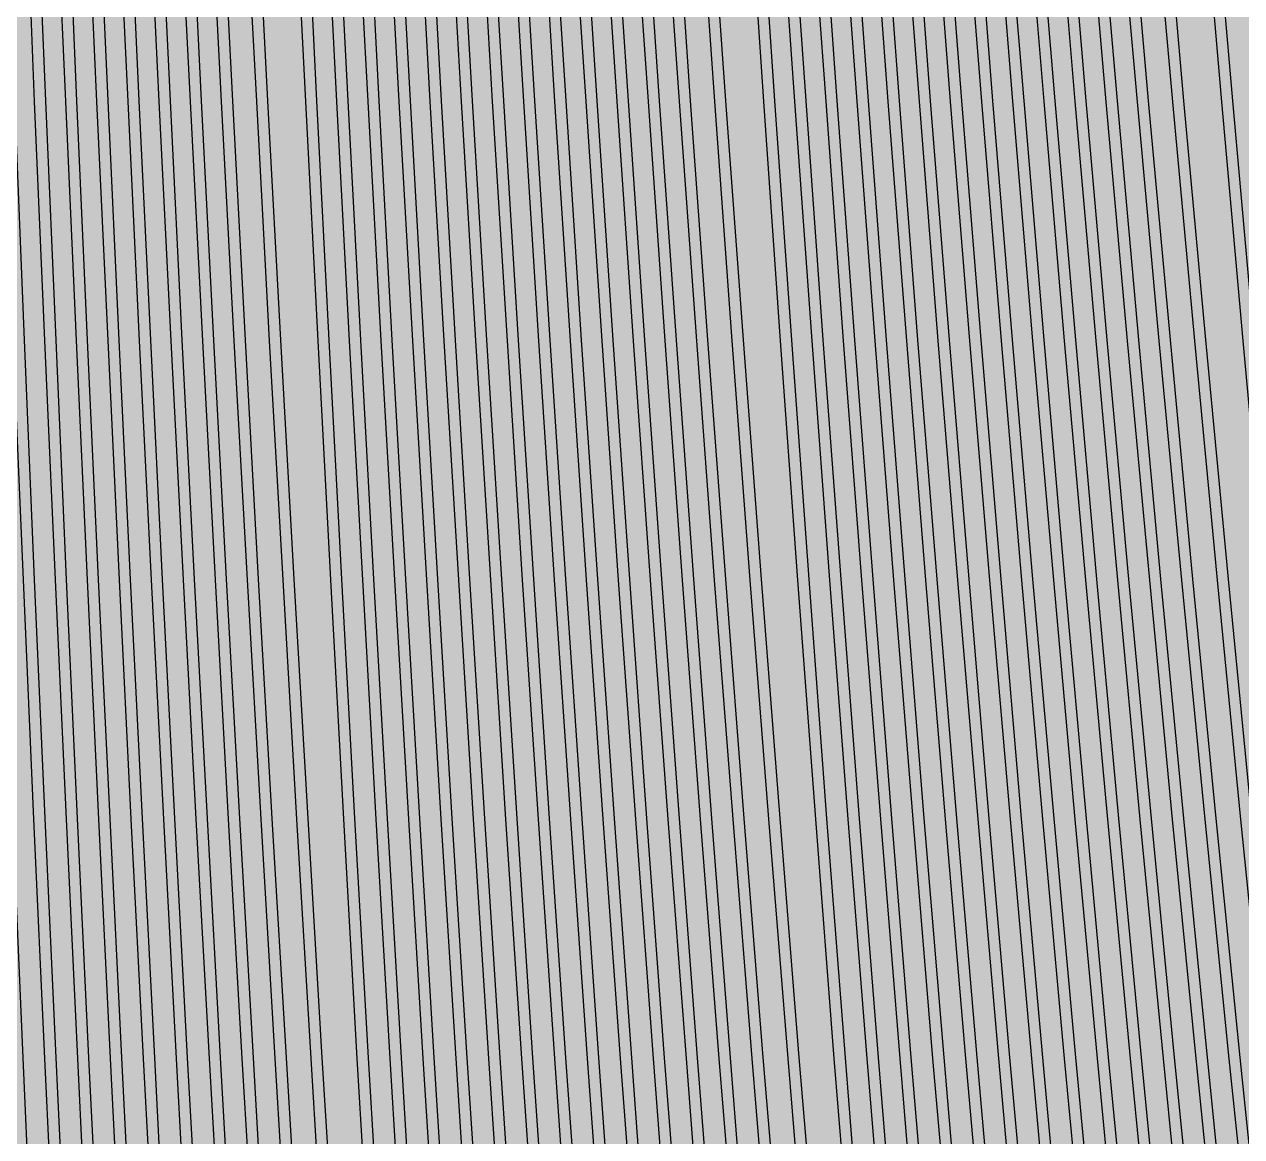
# Model space of a CAD drawing. Header units: metres. Extents: x -7231 to 10969, y -37556 to 1873.
# Drawn here: x 1824.6 to 2048.7, y -1606.2 to -1401.5 of the extents above; entities that cross this region are included whole.
import ezdxf

# ---------------------------------------------------------------- set-up
doc = ezdxf.new("R2010")
doc.units = ezdxf.units.M
doc.layers.add('Metal1', color=4, linetype='CONTINUOUS')
doc.layers.add('Polyimide', color=7, linetype='CONTINUOUS')

msp = doc.modelspace()

# ---------------------------------------------------------------- hatches: boundary and pattern name
at = {"layer": 'Polyimide'}
msp.add_hatch(color=7, dxfattribs=at).paths.add_polyline_path([(4065.69, -468), (4066.67, -501.99), (4068.51, -535.99), (4071.41, -569.99), (4075.54, -603.99), (4081.04, -637.99), (4088.01, -671.99), (4096.52, -705.98), (4106.62, -739.98), (4118.33, -773.98), (4131.63, -807.98), (4146.49, -841.98), (4162.87, -875.98), (4180.68, -909.97), (4199.83, -943.97), (4220.22, -977.97), (4241.73, -1011.97), (4264.21, -1045.97), (4287.52, -1079.96), (4311.51, -1113.96), (4336.01, -1147.96), (4360.86, -1181.96), (4385.88, -1215.96), (4410.89, -1249.96), (4435.74, -1283.95), (4460.24, -1317.95), (4484.23, -1351.95), (4507.54, -1385.95), (4530.02, -1419.95), (4551.53, -1453.94), (4571.92, -1487.94), (4591.07, -1521.94), (4608.88, -1555.94), (4625.26, -1589.94), (4640.12, -1623.94), (4653.42, -1657.93), (4665.13, -1691.93), (4675.23, -1725.93), (4683.74, -1759.93), (4690.71, -1793.93), (4696.21, -1827.93), (4700.34, -1861.92), (4703.24, -1895.92), (4705.08, -1929.92), (4706.06, -1963.92), (4706.44, -1997.92), (4706.5, -2031.91), (4706.5, -4793.02), (4709.95, -4838.39), (4720.22, -4882.71), (4737.08, -4924.98), (4760.13, -4964.2), (4788.85, -4999.49), (4822.58, -5030.03), (4860.53, -5055.12), (4901.85, -5074.18), (4901.85, -5074.18), (4970.68, -5105.23), (5034.7, -5145.26), (5092.76, -5193.54), (5143.8, -5249.19), (5186.89, -5311.2), (5221.24, -5378.44), (5246.23, -5449.69), (5261.41, -5523.66), (5266.5, -5599), (5261.41, -5674.34), (5246.23, -5748.31), (5221.24, -5819.56), (5186.89, -5886.8), (5143.8, -5948.81), (5092.76, -6004.46), (5034.7, -6052.74), (4970.68, -6092.77), (4901.85, -6123.82), (4860.53, -6142.88), (4822.58, -6167.97), (4788.85, -6198.51), (4760.13, -6233.8), (4737.08, -6273.02), (4720.22, -6315.29), (4709.95, -6359.61), (4706.5, -6404.98), (4706.5, -9221.52), (4709.95, -9266.88), (4720.22, -9311.21), (4737.08, -9353.47), (4760.13, -9392.7), (4788.85, -9427.98), (4822.58, -9458.52), (4860.53, -9483.61), (4901.85, -9502.67), (4970.68, -9533.72), (5034.7, -9573.75), (5092.76, -9622.03), (5143.8, -9677.68), (5186.89, -9739.69), (5221.24, -9806.94), (5246.23, -9878.19), (5261.41, -9952.16), (5266.5, -10027.49), (5261.41, -10102.83), (5246.23, -10176.8), (5221.24, -10248.05), (5186.89, -10315.3), (5143.8, -10377.31), (5092.76, -10432.96), (5034.7, -10481.24), (4970.68, -10521.27), (4901.85, -10552.32), (4860.53, -10571.38), (4822.58, -10596.46), (4788.85, -10627), (4760.13, -10662.29), (4737.08, -10701.52), (4720.22, -10743.78), (4709.95, -10788.1), (4706.5, -10833.47), (4706.5, -13650.01), (4709.95, -13695.38), (4720.22, -13739.7), (4737.08, -13781.96), (4760.13, -13821.19), (4788.85, -13856.48), (4822.58, -13887.02), (4860.53, -13912.11), (4901.85, -13931.17), (4970.68, -13962.22), (5034.7, -14002.25), (5092.76, -14050.53), (5143.8, -14106.18), (5186.89, -14168.19), (5221.24, -14235.43), (5246.23, -14306.68), (5261.41, -14380.65), (5266.5, -14455.99), (5261.41, -14531.33), (5246.23, -14605.29), (5221.24, -14676.55), (5186.89, -14743.79), (5143.8, -14805.8), (5092.76, -14861.45), (5034.7, -14909.73), (4970.68, -14949.76), (4901.85, -14980.81), (4860.53, -14999.87), (4822.58, -15024.96), (4788.85, -15055.5), (4760.13, -15090.79), (4737.08, -15130.01), (4720.22, -15172.27), (4709.95, -15216.6), (4706.5, -15261.97), (4706.5, -15455.99), (4720.95, -15750.04), (4764.14, -16041.26), (4835.68, -16326.84), (4934.86, -16604.04), (5060.74, -16870.18), (5212.09, -17122.7), (5387.47, -17359.17), (5585.18, -17577.31), (5803.32, -17775.02), (6039.79, -17950.4), (6292.31, -18101.75), (6558.45, -18227.63), (6835.65, -18326.81), (7121.23, -18398.34), (7412.45, -18441.54), (7706.5, -18455.99), (9969.01, -18455.99), (10047.42, -18459.84), (10125.08, -18471.36), (10201.23, -18490.44), (10275.15, -18516.89), (10346.12, -18550.45), (10413.46, -18590.81), (10476.52, -18637.58), (10534.69, -18690.3), (10587.41, -18748.47), (10634.18, -18811.53), (10674.54, -18878.87), (10708.11, -18949.84), (10734.56, -19023.76), (10753.63, -19099.92), (10765.15, -19177.58), (10769.01, -19255.99), (10769.01, -20895.8), (10730.24, -20951.41), (10694.6, -21009.08), (10662.21, -21068.63), (10633.17, -21129.89), (10607.55, -21192.66), (10585.45, -21256.74), (10566.93, -21321.96), (10552.05, -21388.09), (10540.84, -21454.95), (10533.35, -21522.33), (10529.6, -21590.02), (10529.6, -21657.81), (10533.35, -21725.5), (10540.84, -21792.87), (10552.05, -21859.73), (10566.93, -21925.87), (10585.45, -21991.08), (10607.55, -22055.17), (10633.17, -22117.94), (10662.21, -22179.19), (10694.6, -22238.74), (10730.24, -22296.41), (10769.01, -22352.03), (10769.01, -32454.24), (10728.74, -32510.49), (10691.72, -32568.92), (10658.05, -32629.35), (10627.85, -32691.58), (10601.2, -32755.42), (10578.21, -32820.67), (10558.93, -32887.1), (10543.44, -32954.52), (10531.77, -33022.71), (10523.97, -33091.44), (10520.07, -33160.51), (10520.07, -33229.69), (10523.97, -33298.75), (10531.77, -33367.49), (10543.44, -33435.67), (10558.93, -33503.09), (10578.21, -33569.53), (10601.2, -33634.77), (10627.85, -33698.61), (10658.05, -33760.85), (10691.72, -33821.28), (10728.74, -33879.71), (10769.01, -33935.96), (10769.01, -36556), (10765.15, -36634.41), (10753.63, -36712.07), (10734.56, -36788.23), (10708.11, -36862.15), (10674.54, -36933.12), (10634.18, -37000.46), (10587.41, -37063.51), (10534.69, -37121.69), (10476.52, -37174.41), (10413.46, -37221.18), (10346.12, -37261.54), (10275.15, -37295.1), (10201.23, -37321.55), (10125.08, -37340.63), (10047.42, -37352.15), (9969.01, -37356), (-6231.01, -37356), (-6309.42, -37352.15), (-6387.08, -37340.63), (-6463.23, -37321.55), (-6537.15, -37295.1), (-6608.12, -37261.54), (-6675.46, -37221.18), (-6738.52, -37174.41), (-6796.69, -37121.69), (-6849.41, -37063.51), (-6896.18, -37000.46), (-6936.54, -36933.12), (-6970.11, -36862.15), (-6996.56, -36788.23), (-7015.63, -36712.07), (-7027.15, -36634.41), (-7031.01, -36556), (-7031.01, -33936), (-6990.74, -33879.75), (-6953.7, -33821.31), (-6920.03, -33760.88), (-6889.82, -33698.64), (-6863.18, -33634.8), (-6840.18, -33569.55), (-6820.9, -33503.11), (-6805.4, -33435.69), (-6793.74, -33367.49), (-6785.94, -33298.75), (-6782.03, -33229.68), (-6782.03, -33160.5), (-6785.94, -33091.43), (-6793.74, -33022.69), (-6805.4, -32954.5), (-6820.9, -32887.07), (-6840.18, -32820.63), (-6863.18, -32755.39), (-6889.82, -32691.54), (-6920.03, -32629.3), (-6953.7, -32568.87), (-6990.74, -32510.43), (-7031.01, -32454.18), (-7031.01, -22364.83), (-6990.74, -22308.58), (-6953.7, -22250.14), (-6920.03, -22189.71), (-6889.82, -22127.47), (-6863.18, -22063.62), (-6840.18, -21998.38), (-6820.9, -21931.94), (-6805.4, -21864.51), (-6793.74, -21796.32), (-6785.94, -21727.58), (-6782.03, -21658.51), (-6782.03, -21589.33), (-6785.94, -21520.26), (-6793.74, -21451.52), (-6805.4, -21383.32), (-6820.9, -21315.9), (-6840.18, -21249.46), (-6863.18, -21184.21), (-6889.82, -21120.37), (-6920.03, -21058.13), (-6953.7, -20997.7), (-6990.74, -20939.26), (-7031.01, -20883.01), (-7031.01, -19255.99), (-7027.15, -19177.58), (-7015.63, -19099.92), (-6996.56, -19023.76), (-6970.11, -18949.84), (-6936.54, -18878.87), (-6896.18, -18811.53), (-6849.41, -18748.47), (-6796.69, -18690.3), (-6738.52, -18637.58), (-6675.46, -18590.81), (-6608.12, -18550.45), (-6537.15, -18516.89), (-6463.23, -18490.44), (-6387.08, -18471.36), (-6309.42, -18459.84), (-6231.01, -18455.99), (-3968.5, -18455.99), (-3674.45, -18441.54), (-3383.23, -18398.34), (-3097.65, -18326.81), (-2820.45, -18227.63), (-2554.31, -18101.75), (-2301.79, -17950.4), (-2065.32, -17775.02), (-1847.18, -17577.31), (-1649.47, -17359.17), (-1474.09, -17122.7), (-1322.74, -16870.18), (-1196.86, -16604.04), (-1097.68, -16326.84), (-1026.14, -16041.26), (-982.95, -15750.04), (-968.5, -15455.99), (-968.5, -15261.97), (-971.95, -15216.6), (-982.22, -15172.27), (-999.08, -15130.01), (-1022.13, -15090.79), (-1050.85, -15055.5), (-1084.58, -15024.96), (-1122.53, -14999.87), (-1163.85, -14980.81), (-1232.68, -14949.76), (-1296.7, -14909.73), (-1354.76, -14861.45), (-1405.8, -14805.8), (-1448.89, -14743.79), (-1483.24, -14676.55), (-1508.23, -14605.29), (-1523.41, -14531.33), (-1528.5, -14455.99), (-1523.41, -14380.65), (-1508.23, -14306.68), (-1483.24, -14235.43), (-1448.89, -14168.19), (-1405.8, -14106.18), (-1354.76, -14050.53), (-1296.7, -14002.25), (-1232.68, -13962.22), (-1163.85, -13931.17), (-1122.53, -13912.11), (-1084.58, -13887.02), (-1050.85, -13856.48), (-1022.13, -13821.19), (-999.08, -13781.96), (-982.22, -13739.7), (-971.95, -13695.38), (-968.5, -13650.01), (-968.5, -12309.64), (-971.95, -12264.27), (-982.22, -12219.94), (-999.08, -12177.68), (-1022.13, -12138.46), (-1050.85, -12103.17), (-1084.58, -12072.63), (-1122.53, -12047.54), (-1163.85, -12028.48), (-1232.68, -11997.43), (-1296.7, -11957.4), (-1354.76, -11909.12), (-1405.8, -11853.47), (-1448.89, -11791.46), (-1483.24, -11724.22), (-1508.23, -11652.96), (-1523.41, -11579), (-1528.5, -11503.66), (-1523.41, -11428.32), (-1508.23, -11354.35), (-1483.24, -11283.1), (-1448.89, -11215.86), (-1405.8, -11153.85), (-1354.76, -11098.2), (-1296.7, -11049.92), (-1232.68, -11009.89), (-1163.85, -10978.84), (-1122.53, -10959.78), (-1084.58, -10934.69), (-1050.85, -10904.15), (-1022.13, -10868.86), (-999.08, -10829.63), (-982.22, -10787.37), (-971.95, -10743.05), (-968.5, -10697.68), (-968.5, -9357.31), (-971.95, -9311.94), (-982.22, -9267.62), (-999.08, -9225.35), (-1022.13, -9186.13), (-1050.85, -9150.84), (-1084.58, -9120.3), (-1122.53, -9095.21), (-1163.85, -9076.15), (-1163.85, -9076.15), (-1232.68, -9045.1), (-1296.7, -9005.07), (-1354.76, -8956.79), (-1405.8, -8901.14), (-1448.89, -8839.13), (-1483.24, -8771.89), (-1508.23, -8700.64), (-1523.41, -8626.67), (-1528.5, -8551.33), (-1523.41, -8475.99), (-1508.23, -8402.02), (-1483.24, -8330.77), (-1448.89, -8263.53), (-1405.8, -8201.52), (-1354.76, -8145.87), (-1296.7, -8097.59), (-1232.68, -8057.56), (-1163.85, -8026.51), (-1163.85, -8026.51), (-1122.53, -8007.45), (-1084.58, -7982.36), (-1050.85, -7951.82), (-1022.13, -7916.53), (-999.08, -7877.31), (-982.22, -7835.04), (-971.95, -7790.72), (-968.5, -7745.35), (-968.5, -6404.98), (-971.95, -6359.61), (-982.22, -6315.29), (-999.08, -6273.02), (-1022.13, -6233.8), (-1050.85, -6198.51), (-1084.58, -6167.97), (-1122.53, -6142.88), (-1163.85, -6123.82), (-1163.85, -6123.82), (-1232.68, -6092.77), (-1296.7, -6052.74), (-1354.76, -6004.46), (-1405.8, -5948.81), (-1448.89, -5886.8), (-1483.24, -5819.56), (-1508.23, -5748.31), (-1523.41, -5674.34), (-1528.5, -5599), (-1523.41, -5523.66), (-1508.23, -5449.69), (-1483.24, -5378.44), (-1448.89, -5311.2), (-1405.8, -5249.19), (-1354.76, -5193.54), (-1296.7, -5145.26), (-1232.68, -5105.23), (-1163.85, -5074.18), (-1163.85, -5074.18), (-1122.53, -5055.12), (-1084.58, -5030.03), (-1050.85, -4999.49), (-1022.13, -4964.2), (-999.08, -4924.98), (-982.22, -4882.71), (-971.95, -4838.39), (-968.5, -4793.02), (-968.5, -2031.91), (-968.44, -1997.92), (-968.06, -1963.92), (-967.05, -1929.92), (-965.18, -1895.92), (-962.22, -1861.92), (-958.01, -1827.93), (-952.41, -1793.93), (-945.31, -1759.93), (-936.64, -1725.93), (-926.35, -1691.93), (-914.43, -1657.93), (-900.88, -1623.94), (-885.74, -1589.94), (-869.05, -1555.94), (-850.91, -1521.94), (-831.4, -1487.94), (-810.63, -1453.94), (-788.72, -1419.95), (-765.82, -1385.95), (-742.07, -1351.95), (-717.63, -1317.95), (-692.67, -1283.95), (-667.36, -1249.96), (-641.88, -1215.96), (-616.39, -1181.96), (-591.08, -1147.96), (-566.12, -1113.96), (-541.68, -1079.96), (-517.93, -1045.97), (-495.03, -1011.97), (-473.12, -977.97), (-452.35, -943.97), (-432.84, -909.97), (-414.7, -875.98), (-398.01, -841.98), (-382.87, -807.98), (-369.32, -773.98), (-357.4, -739.98), (-347.11, -705.98), (-338.44, -671.99), (-331.34, -637.99), (-325.74, -603.99), (-321.53, -569.99), (-318.57, -535.99), (-316.7, -501.99), (-315.69, -468), (-315.31, -434), (-315.25, -400), (-315.25, 401), (-315.25, 451), (-315.25, 1644), (-270.25, 1644), (-270.03, 1637.13), (-269.35, 1630.29), (-268.23, 1623.52), (-266.67, 1616.82), (-264.68, 1610.25), (-262.26, 1603.82), (-259.42, 1597.56), (-256.18, 1591.5), (-252.55, 1585.67), (-248.55, 1580.08), (-244.19, 1574.77), (-239.5, 1569.75), (-234.48, 1565.06), (-229.17, 1560.7), (-223.58, 1556.7), (-217.75, 1553.07), (-211.69, 1549.83), (-205.43, 1546.99), (-199, 1544.57), (-192.43, 1542.58), (-185.73, 1541.02), (-178.96, 1539.9), (-172.12, 1539.22), (-165.25, 1539), (-158.38, 1539.22), (-151.54, 1539.9), (-144.77, 1541.02), (-138.07, 1542.58), (-131.5, 1544.57), (-125.07, 1546.99), (-118.81, 1549.83), (-112.75, 1553.07), (-106.92, 1556.7), (-101.33, 1560.7), (-96.02, 1565.06), (-91, 1569.75), (-86.31, 1574.77), (-81.95, 1580.08), (-77.95, 1585.67), (-74.32, 1591.5), (-71.08, 1597.56), (-68.24, 1603.82), (-65.82, 1610.25), (-63.83, 1616.82), (-62.27, 1623.52), (-61.15, 1630.29), (-60.47, 1637.13), (-60.25, 1644), (1853, 1644), (1853, 1573), (3815.25, 1573), (3815.46, 1579.54), (3816.11, 1586.05), (3817.17, 1592.51), (3818.66, 1598.88), (3820.56, 1605.14), (3822.86, 1611.27), (3825.56, 1617.23), (3828.65, 1623), (3832.1, 1628.56), (3835.91, 1633.88), (3840.07, 1638.93), (3844.54, 1643.71), (3849.32, 1648.18), (3854.37, 1652.34), (3859.69, 1656.15), (3865.25, 1659.6), (3871.02, 1662.69), (3876.98, 1665.39), (3883.11, 1667.69), (3889.37, 1669.59), (3895.74, 1671.08), (3902.2, 1672.14), (3908.71, 1672.79), (3915.25, 1673), (3921.79, 1672.79), (3928.3, 1672.14), (3934.76, 1671.08), (3941.13, 1669.59), (3947.39, 1667.69), (3953.52, 1665.39), (3959.48, 1662.69), (3965.25, 1659.6), (3970.81, 1656.15), (3976.13, 1652.34), (3981.18, 1648.18), (3985.96, 1643.71), (3990.43, 1638.93), (3994.59, 1633.88), (3998.4, 1628.56), (4001.85, 1623), (4004.94, 1617.23), (4007.64, 1611.27), (4009.94, 1605.14), (4011.84, 1598.88), (4013.33, 1592.51), (4014.39, 1586.05), (4015.04, 1579.54), (4015.25, 1573), (4065.25, 1573), (4065.25, 451), (4065.25, 401), (4065.25, -400), (4065.31, -434), (4065.69, -468)])

# ---------------------------------------------------------------- linework, layer by layer
at = {"layer": 'Metal1'}
for points in [[(1815.33, -1371.59), (1817, -1415.61), (1818.73, -1459.63), (1820.52, -1503.64), (1822.38, -1547.66), (1824.29, -1591.68), (1826.26, -1635.7), (1828.3, -1679.72), (1830.4, -1723.73), (1832.56, -1767.75), (1834.71, -1811.77), (1836.87, -1855.79), (1839.03, -1899.81), (1841.18, -1943.83), (1843.34, -1987.85), (1845.5, -2031.89), (1845.5, -16631.91)], [(1820.99, -1371.59), (1822.73, -1415.61), (1824.54, -1459.63), (1826.41, -1503.64), (1828.35, -1547.66), (1830.35, -1591.68), (1832.41, -1635.7), (1834.54, -1679.71), (1836.73, -1723.73), (1838.98, -1767.75), (1841.23, -1811.77), (1843.49, -1855.79), (1845.74, -1899.81), (1847.99, -1943.83), (1850.25, -1987.84), (1852.5, -2031.89), (1852.5, -16631.91)], [(1826.64, -1371.59), (1828.47, -1415.61), (1830.35, -1459.62), (1832.3, -1503.64), (1834.32, -1547.66), (1836.4, -1591.68), (1838.55, -1635.69), (1840.77, -1679.71), (1843.06, -1723.73), (1845.4, -1767.75), (1847.75, -1811.77), (1850.1, -1855.79), (1852.45, -1899.8), (1854.8, -1943.82), (1857.15, -1987.84), (1859.5, -2031.89), (1859.5, -16631.91)], [(1832.3, -1371.59), (1834.2, -1415.6), (1836.16, -1459.62), (1838.19, -1503.64), (1840.29, -1547.66), (1842.46, -1591.67), (1844.7, -1635.69), (1847.01, -1679.71), (1849.39, -1723.73), (1851.83, -1767.74), (1854.27, -1811.76), (1856.72, -1855.78), (1859.16, -1899.8), (1861.61, -1943.82), (1864.05, -1987.84), (1866.5, -2031.89), (1866.5, -16631.91)], [(1837.96, -1371.58), (1839.93, -1415.6), (1841.97, -1459.62), (1844.08, -1503.64), (1846.27, -1547.65), (1848.52, -1591.67), (1850.84, -1635.69), (1853.24, -1679.71), (1855.72, -1723.72), (1858.25, -1767.74), (1860.79, -1811.76), (1863.34, -1855.78), (1865.88, -1899.8), (1868.42, -1943.82), (1870.96, -1987.84), (1873.5, -2031.89), (1873.5, -16631.91)], [(1843.62, -1371.58), (1845.67, -1415.6), (1847.78, -1459.62), (1849.97, -1503.64), (1852.24, -1547.65), (1854.58, -1591.67), (1856.99, -1635.69), (1859.48, -1679.7), (1862.05, -1723.72), (1864.68, -1767.74), (1867.32, -1811.76), (1869.95, -1855.78), (1872.59, -1899.8), (1875.23, -1943.82), (1877.86, -1987.84), (1880.5, -2031.88), (1880.5, -16631.91)], [(1849.28, -1371.58), (1851.4, -1415.6), (1853.59, -1459.62), (1855.86, -1503.63), (1858.21, -1547.65), (1860.63, -1591.67), (1863.13, -1635.69), (1865.71, -1679.7), (1868.38, -1723.72), (1871.1, -1767.74), (1873.84, -1811.76), (1876.57, -1855.78), (1879.3, -1899.8), (1882.03, -1943.81), (1884.77, -1987.83), (1887.5, -2031.88), (1887.5, -16631.91)], [(1854.94, -1371.58), (1857.13, -1415.6), (1859.4, -1459.61), (1861.75, -1503.63), (1864.18, -1547.65), (1866.69, -1591.67), (1869.28, -1635.68), (1871.95, -1679.7), (1874.71, -1723.72), (1877.53, -1767.74), (1880.36, -1811.76), (1883.18, -1855.77), (1886.01, -1899.79), (1888.84, -1943.81), (1891.67, -1987.83), (1894.5, -2031.88), (1894.5, -16631.91)], [(1860.6, -1371.58), (1862.87, -1415.6), (1865.21, -1459.61), (1867.64, -1503.63), (1870.15, -1547.65), (1872.75, -1591.66), (1875.42, -1635.68), (1878.19, -1679.7), (1881.03, -1723.72), (1883.95, -1767.73), (1886.88, -1811.75), (1889.8, -1855.77), (1892.73, -1899.79), (1895.65, -1943.81), (1898.57, -1987.83), (1901.5, -2031.88), (1901.5, -16631.91)], [(1867.06, -1371.58), (1869.36, -1415.59), (1871.74, -1459.61), (1874.2, -1503.63), (1876.74, -1547.65), (1879.37, -1591.66), (1882.08, -1635.68), (1884.88, -1679.7), (1887.77, -1723.72), (1890.72, -1767.73), (1893.68, -1811.75), (1896.65, -1855.77), (1899.61, -1899.79), (1902.57, -1943.81), (1905.54, -1987.83), (1908.5, -2031.88), (1908.5, -16631.91)], [(1876.21, -1371.58), (1878.39, -1415.6), (1880.64, -1459.61), (1882.98, -1503.63), (1885.39, -1547.65), (1887.88, -1591.67), (1890.45, -1635.68), (1893.1, -1679.7), (1895.84, -1723.72), (1898.64, -1767.74), (1901.45, -1811.76), (1904.26, -1855.77), (1907.07, -1899.79), (1909.88, -1943.81), (1912.69, -1987.83), (1915.5, -2031.88), (1915.5, -16631.91)], [(1881.87, -1371.58), (1884.12, -1415.6), (1886.45, -1459.61), (1888.87, -1503.63), (1891.36, -1547.65), (1893.94, -1591.66), (1896.6, -1635.68), (1899.34, -1679.7), (1902.17, -1723.72), (1905.07, -1767.73), (1907.97, -1811.75), (1910.88, -1855.77), (1913.78, -1899.79), (1916.69, -1943.81), (1919.59, -1987.83), (1922.5, -2031.88), (1922.5, -16631.91)], [(1887.52, -1371.58), (1889.85, -1415.59), (1892.26, -1459.61), (1894.76, -1503.63), (1897.33, -1547.65), (1899.99, -1591.66), (1902.74, -1635.68), (1905.57, -1679.7), (1908.5, -1723.71), (1911.49, -1767.73), (1914.49, -1811.75), (1917.49, -1855.77), (1920.49, -1899.79), (1923.5, -1943.81), (1926.5, -1987.83), (1929.5, -2031.88), (1929.5, -16631.91)], [(1893.18, -1371.58), (1895.59, -1415.59), (1898.07, -1459.61), (1900.65, -1503.63), (1903.3, -1547.64), (1906.05, -1591.66), (1908.89, -1635.68), (1911.81, -1679.69), (1914.83, -1723.71), (1917.92, -1767.73), (1921.01, -1811.75), (1924.11, -1855.77), (1927.21, -1899.79), (1930.3, -1943.81), (1933.4, -1987.83), (1936.5, -2031.88), (1936.5, -16631.91)], [(1898.84, -1371.57), (1901.32, -1415.59), (1903.88, -1459.61), (1906.54, -1503.62), (1909.28, -1547.64), (1912.11, -1591.66), (1915.03, -1635.68), (1918.05, -1679.69), (1921.16, -1723.71), (1924.34, -1767.73), (1927.53, -1811.75), (1930.73, -1855.77), (1933.92, -1899.79), (1937.11, -1943.8), (1940.3, -1987.82), (1943.5, -2031.88), (1943.5, -16631.91)], [(1904.5, -1371.57), (1907.05, -1415.59), (1909.69, -1459.61), (1912.43, -1503.62), (1915.25, -1547.64), (1918.16, -1591.66), (1921.17, -1635.67), (1924.28, -1679.69), (1927.48, -1723.71), (1930.77, -1767.73), (1934.05, -1811.74), (1937.34, -1855.76), (1940.63, -1899.78), (1943.92, -1943.8), (1947.21, -1987.82), (1950.5, -2031.88), (1950.5, -16631.91)], [(1910.16, -1371.57), (1912.79, -1415.59), (1915.5, -1459.6), (1918.32, -1503.62), (1921.22, -1547.64), (1924.22, -1591.66), (1927.32, -1635.67), (1930.52, -1679.69), (1933.81, -1723.71), (1937.19, -1767.72), (1940.58, -1811.74), (1943.96, -1855.76), (1947.34, -1899.78), (1950.73, -1943.8), (1954.11, -1987.82), (1957.5, -2031.88), (1957.5, -16631.91)], [(1915.82, -1371.57), (1918.52, -1415.59), (1921.31, -1459.6), (1924.21, -1503.62), (1927.19, -1547.64), (1930.28, -1591.65), (1933.46, -1635.67), (1936.75, -1679.69), (1940.14, -1723.7), (1943.62, -1767.72), (1947.1, -1811.74), (1950.58, -1855.76), (1954.06, -1899.78), (1957.54, -1943.8), (1961.02, -1987.82), (1964.5, -2031.88), (1964.5, -16631.91)], [(1921.48, -1371.57), (1924.25, -1415.58), (1927.12, -1459.6), (1930.09, -1503.62), (1933.17, -1547.63), (1936.34, -1591.65), (1939.61, -1635.67), (1942.99, -1679.68), (1946.47, -1723.7), (1950.04, -1767.72), (1953.62, -1811.74), (1957.19, -1855.76), (1960.77, -1899.78), (1964.34, -1943.8), (1967.92, -1987.81), (1971.5, -2031.87), (1971.5, -16631.91)], [(1927.14, -1371.57), (1929.99, -1415.58), (1932.93, -1459.6), (1935.98, -1503.62), (1939.14, -1547.63), (1942.39, -1591.65), (1945.75, -1635.67), (1949.22, -1679.68), (1952.8, -1723.7), (1956.46, -1767.72), (1960.14, -1811.74), (1963.81, -1855.76), (1967.48, -1899.77), (1971.15, -1943.79), (1974.82, -1987.81), (1978.5, -2031.87), (1978.5, -16631.91)], [(1932.8, -1371.56), (1935.72, -1415.58), (1938.75, -1459.6), (1941.87, -1503.61), (1945.11, -1547.63), (1948.45, -1591.65), (1951.9, -1635.66), (1955.46, -1679.68), (1959.13, -1723.7), (1962.89, -1767.72), (1966.66, -1811.73), (1970.42, -1855.75), (1974.19, -1899.77), (1977.96, -1943.79), (1981.73, -1987.81), (1985.5, -2031.87), (1985.5, -16631.91)], [(1938.45, -1371.56), (1941.45, -1415.58), (1944.56, -1459.6), (1947.76, -1503.61), (1951.08, -1547.63), (1954.51, -1591.65), (1958.04, -1635.66), (1961.69, -1679.68), (1965.46, -1723.7), (1969.31, -1767.71), (1973.18, -1811.73), (1977.04, -1855.75), (1980.9, -1899.77), (1984.77, -1943.79), (1988.63, -1987.81), (1992.5, -2031.87), (1992.5, -16631.91)], [(1944.11, -1371.56), (1947.19, -1415.58), (1950.37, -1459.59), (1953.65, -1503.61), (1957.05, -1547.63), (1960.56, -1591.64), (1964.19, -1635.66), (1967.93, -1679.68), (1971.79, -1723.69), (1975.74, -1767.71), (1979.7, -1811.73), (1983.66, -1855.75), (1987.62, -1899.77), (1991.58, -1943.79), (1995.54, -1987.81), (1999.5, -2031.87), (1999.5, -16631.91)], [(1950.58, -1371.56), (1953.68, -1415.58), (1956.89, -1459.59), (1960.21, -1503.61), (1963.64, -1547.63), (1967.19, -1591.64), (1970.85, -1635.66), (1974.62, -1679.68), (1978.52, -1723.69), (1982.51, -1767.71), (1986.51, -1811.73), (1990.5, -1855.75), (1994.5, -1899.77), (1998.5, -1943.79), (2002.5, -1987.81), (2006.5, -2031.87), (2006.5, -16631.91)], [(1959.72, -1371.56), (1962.71, -1415.58), (1965.79, -1459.6), (1968.99, -1503.61), (1972.29, -1547.63), (1975.7, -1591.65), (1979.22, -1635.66), (1982.85, -1679.68), (1986.59, -1723.7), (1990.43, -1767.71), (1994.27, -1811.73), (1998.12, -1855.75), (2001.96, -1899.77), (2005.81, -1943.79), (2009.65, -1987.81), (2013.5, -2031.87), (2013.5, -16631.91)], [(1965.38, -1371.56), (1968.44, -1415.58), (1971.6, -1459.59), (1974.88, -1503.61), (1978.26, -1547.63), (1981.75, -1591.64), (1985.36, -1635.66), (1989.08, -1679.68), (1992.92, -1723.69), (1996.85, -1767.71), (2000.79, -1811.73), (2004.73, -1855.75), (2008.67, -1899.77), (2012.62, -1943.79), (2016.56, -1987.81), (2020.5, -2031.87), (2020.5, -16631.91)], [(1971.04, -1371.56), (1974.17, -1415.58), (1977.41, -1459.59), (1980.77, -1503.61), (1984.23, -1547.63), (1987.81, -1591.64), (1991.51, -1635.66), (1995.32, -1679.67), (1999.25, -1723.69), (2003.28, -1767.71), (2007.31, -1811.73), (2011.35, -1855.75), (2015.39, -1899.77), (2019.42, -1943.79), (2023.46, -1987.8), (2027.5, -2031.87), (2027.5, -16631.91)], [(1976.7, -1371.56), (1979.91, -1415.57), (1983.22, -1459.59), (1986.66, -1503.61), (1990.2, -1547.62), (1993.87, -1591.64), (1997.65, -1635.66), (2001.55, -1679.67), (2005.58, -1723.69), (2009.7, -1767.71), (2013.83, -1811.73), (2017.97, -1855.75), (2022.1, -1899.76), (2026.23, -1943.78), (2030.36, -1987.8), (2034.5, -2031.87), (2034.5, -16631.91)], [(1982.36, -1371.56), (1985.64, -1415.57), (1989.03, -1459.59), (1992.55, -1503.61), (1996.18, -1547.62), (1999.93, -1591.64), (2003.8, -1635.65), (2007.79, -1679.67), (2011.91, -1723.69), (2016.13, -1767.7), (2020.35, -1811.72), (2024.58, -1855.74), (2028.81, -1899.76), (2033.04, -1943.78), (2037.27, -1987.8), (2041.5, -2031.87), (2041.5, -16631.91)], [(1988.02, -1371.55), (1991.37, -1415.57), (1994.84, -1459.59), (1998.44, -1503.6), (2002.15, -1547.62), (2005.98, -1591.64), (2009.94, -1635.65), (2014.02, -1679.67), (2018.24, -1723.68), (2022.55, -1767.7), (2026.88, -1811.72), (2031.2, -1855.74), (2035.52, -1899.76), (2039.85, -1943.78), (2044.17, -1987.8), (2048.5, -2031.87), (2048.5, -16631.91)], [(1993.68, -1371.55), (1997.11, -1415.57), (2000.65, -1459.59), (2004.33, -1503.6), (2008.12, -1547.62), (2012.04, -1591.63), (2016.09, -1635.65), (2020.26, -1679.67), (2024.57, -1723.68), (2028.98, -1767.7), (2033.4, -1811.72), (2037.82, -1855.74), (2042.24, -1899.76), (2046.66, -1943.78), (2051.08, -1987.8), (2055.5, -2031.86), (2055.5, -16631.91)], [(1999.33, -1371.55), (2002.84, -1415.57), (2006.47, -1459.58), (2010.22, -1503.6), (2014.09, -1547.62), (2018.1, -1591.63), (2022.23, -1635.65), (2026.5, -1679.66), (2030.89, -1723.68), (2035.4, -1767.7), (2039.92, -1811.72), (2044.43, -1855.74), (2048.95, -1899.76), (2053.46, -1943.77), (2057.98, -1987.79), (2062.5, -2031.86), (2062.5, -16631.91)], [(2004.99, -1371.55), (2008.57, -1415.57), (2012.28, -1459.58), (2016.11, -1503.6), (2020.06, -1547.61), (2024.15, -1591.63), (2028.38, -1635.65), (2032.73, -1679.66), (2037.22, -1723.68), (2041.82, -1767.7), (2046.44, -1811.72), (2051.05, -1855.73), (2055.66, -1899.75), (2060.27, -1943.77), (2064.88, -1987.79), (2069.5, -2031.86), (2069.5, -16631.91)], [(2010.65, -1371.55), (2014.31, -1415.56), (2018.09, -1459.58), (2022, -1503.6), (2026.04, -1547.61), (2030.21, -1591.63), (2034.52, -1635.64), (2038.97, -1679.66), (2043.55, -1723.68), (2048.25, -1767.69), (2052.96, -1811.71), (2057.66, -1855.73), (2062.37, -1899.75), (2067.08, -1943.77), (2071.79, -1987.79), (2076.5, -2031.86), (2076.5, -16631.91)], [(2016.31, -1371.55), (2020.04, -1415.56), (2023.9, -1459.58), (2027.89, -1503.59), (2032.01, -1547.61), (2036.27, -1591.63), (2040.67, -1635.64), (2045.2, -1679.66), (2049.88, -1723.67), (2054.67, -1767.69), (2059.48, -1811.71), (2064.28, -1855.73), (2069.08, -1899.75), (2073.89, -1943.77), (2078.69, -1987.79), (2083.5, -2031.86), (2083.5, -16631.91)], [(2021.97, -1371.54), (2025.77, -1415.56), (2029.71, -1459.58), (2033.78, -1503.59), (2037.98, -1547.61), (2042.33, -1591.62), (2046.81, -1635.64), (2051.44, -1679.66), (2056.21, -1723.67), (2061.1, -1767.69), (2066, -1811.71), (2070.9, -1855.73), (2075.8, -1899.75), (2080.7, -1943.77), (2085.59, -1987.79), (2090.5, -2031.86), (2090.5, -16631.91)], [(2027.63, -1371.54), (2031.5, -1415.56), (2035.52, -1459.57), (2039.66, -1503.59), (2043.95, -1547.61), (2048.38, -1591.62), (2052.95, -1635.64), (2057.67, -1679.65), (2062.54, -1723.67), (2067.52, -1767.69), (2072.52, -1811.71), (2077.51, -1855.73), (2082.51, -1899.74), (2087.5, -1943.76), (2092.5, -1987.78), (2097.5, -2031.86), (2097.5, -16631.91)], [(2034.09, -1371.54), (2038, -1415.56), (2042.04, -1459.57), (2046.22, -1503.59), (2050.54, -1547.61), (2055.01, -1591.62), (2059.61, -1635.64), (2064.37, -1679.65), (2069.27, -1723.67), (2074.29, -1767.69), (2079.33, -1811.71), (2084.36, -1855.72), (2089.39, -1899.74), (2094.43, -1943.76), (2099.46, -1987.78), (2104.5, -2031.86), (2104.5, -16631.91)], [(2043.24, -1371.54), (2047.02, -1415.56), (2050.94, -1459.58), (2055, -1503.59), (2059.19, -1547.61), (2063.51, -1591.62), (2067.98, -1635.64), (2072.59, -1679.66), (2077.34, -1723.67), (2082.21, -1767.69), (2087.09, -1811.71), (2091.97, -1855.73), (2096.85, -1899.75), (2101.73, -1943.77), (2106.61, -1987.79), (2111.5, -2031.86), (2111.5, -16631.91)], [(1850.5, -16631.91), (1850.5, -2031.94), (1848.25, -1987.95), (1846, -1943.93), (1843.74, -1899.91), (1841.49, -1855.89), (1839.24, -1811.87), (1836.98, -1767.85), (1834.73, -1723.83), (1832.54, -1679.81), (1830.41, -1635.79), (1828.35, -1591.77), (1826.35, -1547.75), (1824.42, -1503.73), (1822.54, -1459.71), (1820.74, -1415.69), (1818.99, -1371.67)], [(1857.5, -16631.91), (1857.5, -2031.94), (1855.15, -1987.95), (1852.8, -1943.93), (1850.45, -1899.91), (1848.11, -1855.89), (1845.76, -1811.87), (1843.41, -1767.85), (1841.06, -1723.83), (1838.78, -1679.81), (1836.56, -1635.79), (1834.41, -1591.77), (1832.32, -1547.75), (1830.31, -1503.73), (1828.36, -1459.71), (1826.47, -1415.69), (1824.65, -1371.67)], [(1864.5, -16631.91), (1864.5, -2031.94), (1862.06, -1987.95), (1859.61, -1943.93), (1857.17, -1899.91), (1854.72, -1855.89), (1852.28, -1811.87), (1849.83, -1767.86), (1847.39, -1723.84), (1845.01, -1679.82), (1842.7, -1635.79), (1840.46, -1591.77), (1838.3, -1547.75), (1836.2, -1503.73), (1834.17, -1459.71), (1832.2, -1415.69), (1830.3, -1371.67)], [(1871.5, -16631.91), (1871.5, -2031.94), (1868.96, -1987.95), (1866.42, -1943.93), (1863.88, -1899.92), (1861.34, -1855.9), (1858.8, -1811.88), (1856.26, -1767.86), (1853.72, -1723.84), (1851.25, -1679.82), (1848.85, -1635.8), (1846.52, -1591.78), (1844.27, -1547.76), (1842.09, -1503.73), (1839.98, -1459.71), (1837.94, -1415.69), (1835.96, -1371.67)], [(1878.5, -16631.91), (1878.5, -2031.94), (1875.87, -1987.96), (1873.23, -1943.94), (1870.59, -1899.92), (1867.96, -1855.9), (1865.32, -1811.88), (1862.68, -1767.86), (1860.05, -1723.84), (1857.48, -1679.82), (1854.99, -1635.8), (1852.58, -1591.78), (1850.24, -1547.76), (1847.98, -1503.74), (1845.79, -1459.72), (1843.67, -1415.7), (1841.62, -1371.67)], [(1885.5, -16631.91), (1885.5, -2031.95), (1882.77, -1987.96), (1880.04, -1943.94), (1877.3, -1899.92), (1874.57, -1855.9), (1871.84, -1811.88), (1869.11, -1767.86), (1866.38, -1723.84), (1863.72, -1679.82), (1861.14, -1635.8), (1858.64, -1591.78), (1856.21, -1547.76), (1853.87, -1503.74), (1851.6, -1459.72), (1849.4, -1415.7), (1847.28, -1371.68)], [(1892.5, -16631.91), (1892.5, -2031.95), (1889.67, -1987.96), (1886.85, -1943.94), (1884.02, -1899.92), (1881.19, -1855.9), (1878.36, -1811.88), (1875.53, -1767.86), (1872.71, -1723.84), (1869.95, -1679.82), (1867.28, -1635.8), (1864.69, -1591.78), (1862.18, -1547.76), (1859.76, -1503.74), (1857.41, -1459.72), (1855.14, -1415.7), (1852.94, -1371.68)], [(1899.5, -16631.91), (1899.5, -2031.95), (1896.58, -1987.96), (1893.65, -1943.94), (1890.73, -1899.92), (1887.81, -1855.9), (1884.88, -1811.89), (1881.96, -1767.87), (1879.04, -1723.85), (1876.19, -1679.83), (1873.43, -1635.8), (1870.75, -1591.78), (1868.16, -1547.76), (1865.65, -1503.74), (1863.22, -1459.72), (1860.87, -1415.7), (1858.6, -1371.68)], [(1906.5, -16631.91), (1906.5, -2031.95), (1903.54, -1987.96), (1900.58, -1943.94), (1897.61, -1899.92), (1894.65, -1855.91), (1891.69, -1811.89), (1888.73, -1767.87), (1885.77, -1723.85), (1882.88, -1679.83), (1880.09, -1635.81), (1877.37, -1591.78), (1874.75, -1547.76), (1872.2, -1503.74), (1869.74, -1459.72), (1867.36, -1415.7), (1865.06, -1371.68)], [(1913.5, -16631.91), (1913.5, -2031.95), (1910.69, -1987.96), (1907.88, -1943.94), (1905.07, -1899.92), (1902.27, -1855.9), (1899.46, -1811.88), (1896.65, -1767.86), (1893.84, -1723.84), (1891.11, -1679.82), (1888.45, -1635.8), (1885.88, -1591.78), (1883.39, -1547.76), (1880.98, -1503.74), (1878.65, -1459.72), (1876.39, -1415.7), (1874.21, -1371.68)], [(1920.5, -16631.91), (1920.5, -2031.95), (1917.6, -1987.96), (1914.69, -1943.94), (1911.79, -1899.92), (1908.88, -1855.9), (1905.98, -1811.89), (1903.07, -1767.87), (1900.17, -1723.85), (1897.34, -1679.83), (1894.6, -1635.8), (1891.94, -1591.78), (1889.36, -1547.76), (1886.87, -1503.74), (1884.46, -1459.72), (1882.12, -1415.7), (1879.87, -1371.68)], [(1927.5, -16631.91), (1927.5, -2031.95), (1924.5, -1987.96), (1921.5, -1943.94), (1918.5, -1899.93), (1915.5, -1855.91), (1912.5, -1811.89), (1909.5, -1767.87), (1906.5, -1723.85), (1903.58, -1679.83), (1900.74, -1635.81), (1898, -1591.79), (1895.34, -1547.76), (1892.76, -1503.74), (1890.27, -1459.72), (1887.86, -1415.7), (1885.53, -1371.68)], [(1934.5, -16631.91), (1934.5, -2031.95), (1931.41, -1987.97), (1928.31, -1943.95), (1925.21, -1899.93), (1922.12, -1855.91), (1919.02, -1811.89), (1915.92, -1767.87), (1912.83, -1723.85), (1909.81, -1679.83), (1906.89, -1635.81), (1904.05, -1591.79), (1901.31, -1547.77), (1898.65, -1503.75), (1896.08, -1459.72), (1893.59, -1415.7), (1891.19, -1371.68)], [(1941.5, -16631.91), (1941.5, -2031.95), (1938.31, -1987.97), (1935.12, -1943.95), (1931.92, -1899.93), (1928.73, -1855.91), (1925.54, -1811.89), (1922.35, -1767.87), (1919.16, -1723.85), (1916.05, -1679.83), (1913.03, -1635.81), (1910.11, -1591.79), (1907.28, -1547.77), (1904.54, -1503.75), (1901.89, -1459.73), (1899.32, -1415.71), (1896.85, -1371.68)], [(1948.5, -16631.91), (1948.5, -2031.95), (1945.21, -1987.97), (1941.93, -1943.95), (1938.64, -1899.93), (1935.35, -1855.91), (1932.06, -1811.89), (1928.77, -1767.87), (1925.49, -1723.85), (1922.29, -1679.83), (1919.18, -1635.81), (1916.17, -1591.79), (1913.25, -1547.77), (1910.43, -1503.75), (1907.7, -1459.73), (1905.06, -1415.71), (1902.5, -1371.69)], [(1955.5, -16631.91), (1955.5, -2031.95), (1952.12, -1987.97), (1948.73, -1943.95), (1945.35, -1899.93), (1941.97, -1855.92), (1938.58, -1811.9), (1935.2, -1767.88), (1931.82, -1723.86), (1928.52, -1679.84), (1925.33, -1635.81), (1922.23, -1591.79), (1919.23, -1547.77), (1916.32, -1503.75), (1913.51, -1459.73), (1910.79, -1415.71), (1908.16, -1371.69)], [(1962.5, -16631.91), (1962.5, -2031.95), (1959.02, -1987.97), (1955.54, -1943.96), (1952.06, -1899.94), (1948.58, -1855.92), (1945.1, -1811.9), (1941.62, -1767.88), (1938.15, -1723.86), (1934.76, -1679.84), (1931.47, -1635.82), (1928.28, -1591.8), (1925.2, -1547.77), (1922.21, -1503.75), (1919.32, -1459.73), (1916.52, -1415.71), (1913.82, -1371.69)], [(1969.5, -16631.91), (1969.5, -2031.96), (1965.93, -1987.98), (1962.35, -1943.96), (1958.77, -1899.94), (1955.2, -1855.92), (1951.62, -1811.9), (1948.05, -1767.88), (1944.48, -1723.86), (1940.99, -1679.84), (1937.62, -1635.82), (1934.34, -1591.8), (1931.17, -1547.78), (1928.1, -1503.75), (1925.13, -1459.73), (1922.26, -1415.71), (1919.48, -1371.69)], [(1976.5, -16631.91), (1976.5, -2031.96), (1972.83, -1987.98), (1969.16, -1943.96), (1965.49, -1899.94), (1961.82, -1855.92), (1958.14, -1811.9), (1954.47, -1767.88), (1950.81, -1723.86), (1947.23, -1679.84), (1943.76, -1635.82), (1940.4, -1591.8), (1937.14, -1547.78), (1933.99, -1503.76), (1930.94, -1459.73), (1927.99, -1415.71), (1925.14, -1371.69)], [(1983.5, -16631.91), (1983.5, -2031.96), (1979.74, -1987.98), (1975.97, -1943.96), (1972.2, -1899.94), (1968.43, -1855.92), (1964.66, -1811.9), (1960.9, -1767.89), (1957.14, -1723.87), (1953.47, -1679.84), (1949.91, -1635.82), (1946.46, -1591.8), (1943.11, -1547.78), (1939.88, -1503.76), (1936.75, -1459.74), (1933.72, -1415.72), (1930.8, -1371.69)], [(1990.5, -16631.91), (1990.5, -2031.96), (1986.64, -1987.98), (1982.78, -1943.96), (1978.91, -1899.94), (1975.05, -1855.93), (1971.18, -1811.91), (1967.32, -1767.89), (1963.47, -1723.87), (1959.7, -1679.85), (1956.05, -1635.82), (1952.51, -1591.8), (1949.09, -1547.78), (1945.77, -1503.76), (1942.56, -1459.74), (1939.46, -1415.72), (1936.46, -1371.7)], [(1997.5, -16631.91), (1997.5, -2031.96), (1993.54, -1987.99), (1989.58, -1943.97), (1985.63, -1899.95), (1981.67, -1855.93), (1977.71, -1811.91), (1973.75, -1767.89), (1969.79, -1723.87), (1965.94, -1679.85), (1962.2, -1635.83), (1958.57, -1591.8), (1955.06, -1547.78), (1951.66, -1503.76), (1948.37, -1459.74), (1945.19, -1415.72), (1942.12, -1371.7)], [(2004.5, -16631.91), (2004.5, -2031.96), (2000.51, -1987.99), (1996.51, -1943.97), (1992.51, -1899.95), (1988.51, -1855.93), (1984.51, -1811.91), (1980.52, -1767.89), (1976.53, -1723.87), (1972.63, -1679.85), (1968.85, -1635.83), (1965.19, -1591.81), (1961.65, -1547.78), (1958.22, -1503.76), (1954.9, -1459.74), (1951.68, -1415.72), (1948.58, -1371.7)], [(2011.5, -16631.91), (2011.5, -2031.96), (2007.66, -1987.98), (2003.81, -1943.96), (1999.97, -1899.94), (1996.13, -1855.93), (1992.28, -1811.91), (1988.44, -1767.89), (1984.6, -1723.87), (1980.85, -1679.85), (1977.22, -1635.82), (1973.7, -1591.8), (1970.29, -1547.78), (1966.99, -1503.76), (1963.8, -1459.74), (1960.71, -1415.72), (1957.73, -1371.7)], [(2018.5, -16631.91), (2018.5, -2031.96), (2014.56, -1987.98), (2010.62, -1943.97), (2006.68, -1899.95), (2002.74, -1855.93), (1998.8, -1811.91), (1994.86, -1767.89), (1990.93, -1723.87), (1987.09, -1679.85), (1983.37, -1635.83), (1979.76, -1591.8), (1976.27, -1547.78), (1972.88, -1503.76), (1969.61, -1459.74), (1966.44, -1415.72), (1963.39, -1371.7)], [(2025.5, -16631.91), (2025.5, -2031.96), (2021.47, -1987.99), (2017.43, -1943.97), (2013.4, -1899.95), (2009.36, -1855.93), (2005.32, -1811.91), (2001.29, -1767.89), (1997.26, -1723.87), (1993.33, -1679.85), (1989.51, -1635.83), (1985.82, -1591.81), (1982.24, -1547.78), (1978.77, -1503.76), (1975.42, -1459.74), (1972.18, -1415.72), (1969.05, -1371.7)], [(2032.5, -16631.91), (2032.5, -2031.96), (2028.37, -1987.99), (2024.24, -1943.97), (2020.11, -1899.95), (2015.98, -1855.93), (2011.84, -1811.91), (2007.71, -1767.89), (2003.59, -1723.87), (1999.56, -1679.85), (1995.66, -1635.83), (1991.87, -1591.81), (1988.21, -1547.79), (1984.66, -1503.77), (1981.23, -1459.74), (1977.91, -1415.72), (1974.7, -1371.7)], [(2039.5, -16631.91), (2039.5, -2031.96), (2035.28, -1987.99), (2031.05, -1943.97), (2026.82, -1899.95), (2022.59, -1855.93), (2018.36, -1811.92), (2014.14, -1767.9), (2009.92, -1723.88), (2005.8, -1679.85), (2001.8, -1635.83), (1997.93, -1591.81), (1994.18, -1547.79), (1990.55, -1503.77), (1987.04, -1459.75), (1983.64, -1415.72), (1980.36, -1371.7)], [(2046.5, -16631.91), (2046.5, -2031.96), (2042.18, -1987.99), (2037.86, -1943.97), (2033.53, -1899.96), (2029.21, -1855.94), (2024.88, -1811.92), (2020.56, -1767.9), (2016.25, -1723.88), (2012.03, -1679.86), (2007.95, -1635.83), (2003.99, -1591.81), (2000.16, -1547.79), (1996.44, -1503.77), (1992.85, -1459.75), (1989.38, -1415.73), (1986.02, -1371.7)], [(2053.5, -16631.91), (2053.5, -2031.96), (2049.09, -1988), (2044.67, -1943.98), (2040.25, -1899.96), (2035.83, -1855.94), (2031.41, -1811.92), (2026.99, -1767.9), (2022.57, -1723.88), (2018.27, -1679.86), (2014.09, -1635.84), (2010.05, -1591.81), (2006.13, -1547.79), (2002.33, -1503.77), (1998.66, -1459.75), (1995.11, -1415.73), (1991.68, -1371.71)], [(2060.5, -16631.91), (2060.5, -2031.97), (2055.99, -1988), (2051.47, -1943.98), (2046.96, -1899.96), (2042.44, -1855.94), (2037.93, -1811.92), (2033.41, -1767.9), (2028.9, -1723.88), (2024.51, -1679.86), (2020.24, -1635.84), (2016.11, -1591.82), (2012.1, -1547.79), (2008.22, -1503.77), (2004.47, -1459.75), (2000.85, -1415.73), (1997.34, -1371.71)], [(2067.5, -16631.91), (2067.5, -2031.97), (2062.89, -1988), (2058.28, -1943.98), (2053.67, -1899.96), (2049.06, -1855.94), (2044.45, -1811.92), (2039.84, -1767.9), (2035.23, -1723.88), (2030.74, -1679.86), (2026.38, -1635.84), (2022.16, -1591.82), (2018.07, -1547.8), (2014.11, -1503.77), (2010.28, -1459.75), (2006.58, -1415.73), (2003, -1371.71)], [(2074.5, -16631.91), (2074.5, -2031.97), (2069.8, -1988), (2065.09, -1943.98), (2060.38, -1899.96), (2055.68, -1855.94), (2050.97, -1811.93), (2046.26, -1767.91), (2041.56, -1723.89), (2036.98, -1679.86), (2032.53, -1635.84), (2028.22, -1591.82), (2024.05, -1547.8), (2020, -1503.78), (2016.09, -1459.75), (2012.31, -1415.73), (2008.66, -1371.71)], [(2081.5, -16631.91), (2081.5, -2031.97), (2076.7, -1988), (2071.9, -1943.99), (2067.1, -1899.97), (2062.29, -1855.95), (2057.49, -1811.93), (2052.69, -1767.91), (2047.89, -1723.89), (2043.21, -1679.87), (2038.68, -1635.84), (2034.28, -1591.82), (2030.02, -1547.8), (2025.89, -1503.78), (2021.9, -1459.76), (2018.05, -1415.73), (2014.32, -1371.71)], [(2088.5, -16631.91), (2088.5, -2031.97), (2083.61, -1988.01), (2078.71, -1943.99), (2073.81, -1899.97), (2068.91, -1855.95), (2064.01, -1811.93), (2059.11, -1767.91), (2054.22, -1723.89), (2049.45, -1679.87), (2044.82, -1635.85), (2040.34, -1591.82), (2035.99, -1547.8), (2031.78, -1503.78), (2027.71, -1459.76), (2023.78, -1415.74), (2019.98, -1371.71)], [(2095.5, -16631.91), (2095.5, -2031.97), (2090.51, -1988.01), (2085.52, -1943.99), (2080.52, -1899.97), (2075.53, -1855.95), (2070.53, -1811.93), (2065.54, -1767.91), (2060.55, -1723.89), (2055.68, -1679.87), (2050.97, -1635.85), (2046.39, -1591.83), (2041.96, -1547.8), (2037.67, -1503.78), (2033.52, -1459.76), (2029.51, -1415.74), (2025.64, -1371.72)], [(2102.5, -16631.91), (2102.5, -2031.97), (2097.47, -1988.01), (2092.44, -1943.99), (2087.41, -1899.97), (2082.37, -1855.95), (2077.34, -1811.93), (2072.31, -1767.91), (2067.28, -1723.89), (2062.38, -1679.87), (2057.62, -1635.85), (2053.02, -1591.83), (2048.55, -1547.8), (2044.23, -1503.78), (2040.05, -1459.76), (2036.01, -1415.74), (2032.1, -1371.72)], [(2109.5, -16631.91), (2109.5, -2031.97), (2104.63, -1988.01), (2099.75, -1943.99), (2094.87, -1899.97), (2089.99, -1855.95), (2085.11, -1811.93), (2080.23, -1767.91), (2075.36, -1723.89), (2070.6, -1679.87), (2065.99, -1635.85), (2061.52, -1591.82), (2057.2, -1547.8), (2053.01, -1503.78), (2048.95, -1459.76), (2045.03, -1415.74), (2041.25, -1371.71)]]:
    msp.add_lwpolyline(points, dxfattribs=at)

doc.saveas('drawing.dxf')
